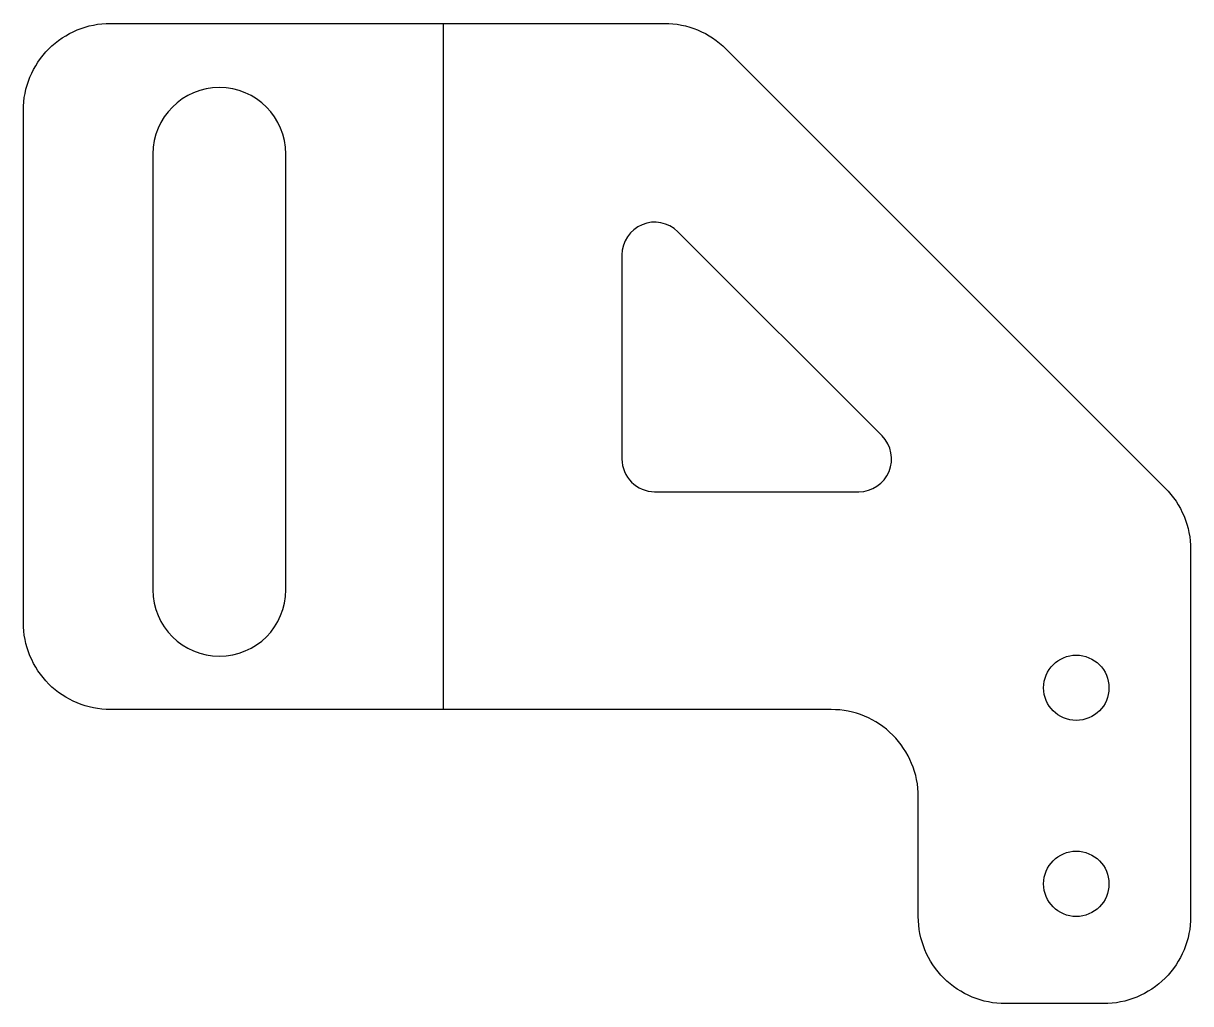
# Model space of a CAD drawing. Extents: x -37 to 70, y -45 to 45.
import ezdxf

# ---------------------------------------------------------------- set-up
doc = ezdxf.new("R2010")
doc.units = 0

msp = doc.modelspace()

# ---------------------------------------------------------------- linework, layer by layer
at = {"layer": '1'}
for points in [[(70, -3.31), (70, -37, -0.414214), (62, -45), (53, -45, -0.414214), (45, -37), (45, -26, 0.414214), (37, -18), (-29.15, -18, -0.414214), (-37.15, -10), (-37.15, 37, -0.414214), (-29.15, 45), (21.69, 45, -0.198912), (27.34, 42.66), (67.66, 2.34, -0.198912)], [(-13.05, 33, 1), (-25.25, 33), (-25.25, -7, 1), (-13.05, -7)], [(41.67, 7.12), (22.92, 25.87, 0.668179), (17.8, 23.74), (17.8, 5, 0.414214), (20.8, 2), (39.54, 2, 0.668179)]]:
    msp.add_lwpolyline(points, format="xyb", close=True, dxfattribs=at)
for centre in [(59.5, -16), (59.5, -34)]:
    msp.add_circle(centre, 3, dxfattribs=at)
at = {"layer": '2'}
msp.add_line((1.43, -18), (1.43, 45), dxfattribs=at)

doc.saveas('drawing.dxf')
